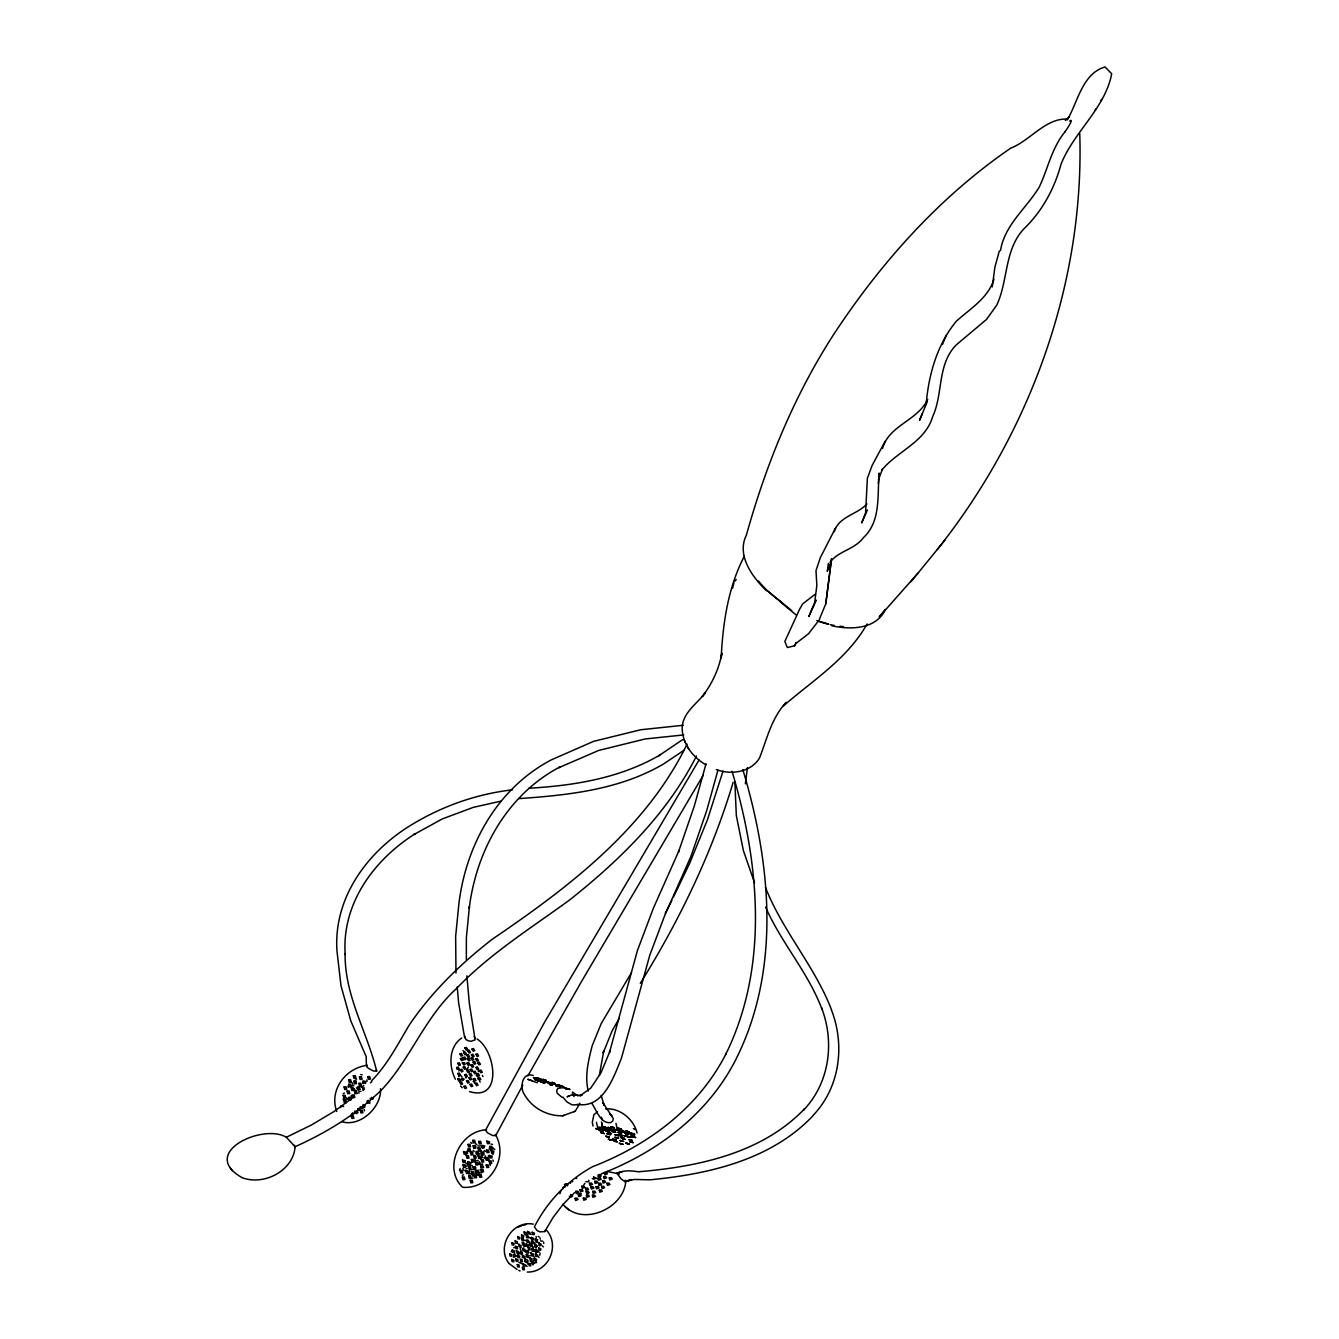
<?xml version="1.0" encoding="UTF-8"?>
<svg xmlns="http://www.w3.org/2000/svg" width="1339" height="1339" viewBox="0 0 1339 1339"><rect width="100%" height="100%" fill="white"/><g stroke="black" fill="none" stroke-linecap="round" stroke-linejoin="round"><path stroke-width="1.5" d="M466.357 959.812L466.374 937.585L469.42 906.553L469.219 908.244C476.399 850.265 507.263 794.512 560.204 766.795L558.731 767.699L598.734 750.426L645.197 738.961L683.71 734.927M380.527 1088.707C381.699 1107.47 359.923 1127.471 341.696 1121.664M878.401 483.412L879.154 473.085C877.162 494.978 881.263 521.222 863.304 537.776C854.818 549.425 838.331 550.932 829.979 562.363M732.533 588.424L733.956 582.9M466.072 1078.046L465.704 1075.786M467.361 1068.807L468.349 1066.932M478.324 1071.451L478.458 1070.296M478.023 1078.799L479.63 1077.443L480.835 1079.602L478.475 1079.619L478.09 1077.477M466.876 975.846L469.336 1003.48L475.144 1039.834L471.043 1041.307L468.232 1040.771L465.905 1039.499L464.867 1036.219M819.25 619.622L825.778 603.822L831.469 559.116M831.552 558.731L825.778 603.822M992.299 286.897L994.86 267.248L999.312 251.046M745.354 783.817L747.463 767.632M828.356 563.501L827.301 571.368L829.695 564.188M926.103 404.495C928.663 374.702 936.965 344.826 956.247 321.293C970.156 308.69 988.065 298.212 993.973 279.299M723.027 771.08L707.494 819.602L689.702 863.22L673.601 896.762M706.021 763.749L694.288 806.111L678.438 852.089L678.94 850.801L653.415 908.11L637.381 950.657L609.513 1052.37L609.965 1051.165L600.843 1073.091L590.65 1088.222L579.854 1095.888L582.097 1095.235L571.251 1095.101L567.033 1096.775L569.393 1096.089M717.955 770.143L706.707 810.597L690.874 856.575L664.813 915.29L649.8 955.142L621.48 1058.061C613.881 1076.757 603.203 1109.177 577.159 1104.29M1000.467 250.627C1004.719 224.667 1026.394 208.348 1039.265 187.042C1047.935 168.697 1051.768 147.876 1065.007 131.825M733.153 782.227L732.617 784.135C711.31 854.433 679.057 921.081 640.293 983.345M559.903 1193.735L560.991 1190.622M834.23 531.784C838.716 516.352 857.261 514.678 866.986 503.882M882.535 448.381C889.079 425.099 917.734 420.664 927.726 399.373M878.484 479.764L882.334 469.336L881.731 470.173C897.163 451.159 925.249 442.221 932.697 416.58C943.326 393.465 936.999 364.191 956.448 344.726L986.525 319.435L996.718 305.192C1008.284 280.671 1004.116 250.527 1023.498 229.254C1042.043 211.462 1054.463 188.749 1061.074 164.061C1073.861 131.892 1105.177 108.325 1111.688 73.762L1105.043 66.95C1082.213 73.578 1077.711 102.367 1067.283 119.924M479.663 1163.892L480.132 1162.687M482.576 1164.277L481.705 1164.411M942.505 344.374L946.271 335.118M927.324 401.549L919.508 420.396L922.286 413.684M867.387 509.925L861.68 522.98L865.58 512.971L867.371 478.358L872.158 465.369L885.163 441.234M816.321 600.19L808.856 616.476L814.731 602.299L816.84 585.411L816.003 570.581L820.322 557.677L835.503 528.018M744.317 556.204C727.897 587.771 722.909 623.422 721.118 658.47L721.888 653.081C719.043 668.897 712.097 683.861 702.272 696.565L705.218 692.933C696.347 704.448 681.116 713.804 682.254 730.224C683.325 745.003 693.435 757.723 706.004 764.87M671.81 900.494L665.232 913.416M732.015 771.231C759.364 862.684 769.256 966.39 725.638 1054.529L726.341 1053.107C699.092 1107.353 648.444 1145.063 592.759 1166.62C567.753 1180.245 547.216 1201.518 534.378 1226.926L537.19 1230.625L539.952 1231.863L544.722 1231.562L545.442 1230.106M343.052 1099.52L343.654 1098.382M352.341 1085.829L352.944 1084.69M356.09 1081.125L355.186 1081.176M353.797 1090.348L354.4 1089.21M350.701 1097.394L349.78 1097.428M355.839 1090.549L356.408 1090.515M351.069 1099.922L350.45 1097.377L348.441 1097.478L348.257 1099.252L350.149 1100.273M354.818 1097.428L354.199 1094.867L352.19 1094.967L351.99 1096.758L353.881 1097.762M361.865 1087.301L363.773 1085.661M352.626 1113.027L351.253 1114.199M355.019 1110.851L354.818 1112.642L356.71 1113.646L358.082 1112.475L357.028 1110.751M370.401 1082.849L371.773 1081.694M465.788 1155.005L466.257 1152.226L463.495 1151.59L464.081 1154.118L466.056 1154.017M459.478 1169.734L460.08 1168.596M472.667 1152.327L471.713 1152.109M466.541 1166.353L467.144 1165.215M471.797 1162.386L469.905 1164.026M474.893 1161.013L475.178 1158.52M478.676 1153.883L478.09 1151.356L476.132 1151.473L475.914 1153.247L477.454 1154.636M480.935 1151.774L481.538 1150.636M475.245 1166.872L474.357 1166.922M480.601 1158.854L481.203 1157.716M481.638 1157.448L481.923 1154.954M478.91 1164.043L479.195 1161.549M485.019 1157.047L485.622 1155.908M490.392 1149.766L490.995 1148.628M479.027 1172.797L478.441 1170.269L476.466 1170.386L477.052 1172.914L481.889 1172.713M487.881 1157.683L486.927 1157.448M687.108 744.099C645.883 828.757 568.707 887.288 492.635 938.974C460.934 963.511 431.777 991.747 409.249 1025.071C397.75 1044.353 387.44 1064.639 371.556 1080.807M522.829 1085.075L495.748 1135.556L492.719 1135.572L487.614 1132.894L485.521 1130.2L544.839 1021.741L699.042 760M696.447 756.033C667.24 813.761 619.974 860.04 569.795 899.825C531.081 928.094 489.957 953.669 456.549 988.467C425.3 1016.837 411.023 1057.693 382.971 1088.406C357.915 1113.529 327.285 1132.208 295.099 1146.72L286.362 1137.263L311.468 1124.994L334.198 1111.387L354.35 1096.574M527.817 1075.97L581.611 981.353L703.243 775.214M619.321 1018.226L612.157 1030.779L603.22 1052.839L603.738 1050.964L599.353 1075.284M815.233 594.181L802.63 603.939L799.801 608.877L784.821 641.481L787.382 647.54L794.429 645.833L796.42 642.435L795.717 643.641L808.572 633.682L818.531 620.844M533.34 1075.568C522.595 1071.434 519.499 1086.983 524.018 1093.846C531.65 1107.771 546.797 1116.056 562.581 1115.822L575.268 1111.203L579.921 1103.236M794.429 645.833L795.165 644.578M544.722 1231.562L553.258 1217.201L563.183 1204.246L574.515 1192.681M1100.792 100.743L1101.579 99.454M1095.101 110.066L1095.704 109.062M631.523 972.566L601.194 1023.599L592.139 1045.926C588.44 1060.505 584.524 1076.071 588.256 1091.017M518.444 1253.907L520.068 1252.785L521.356 1253.438M523.666 1247.078L525.306 1245.956M530.378 1245.186L529.876 1242.023M524.771 1260.518L525.122 1258.409M536.035 1242.425L537.692 1239.814L535.433 1238.86L535.182 1240.366L536.654 1241.487M539.433 1245.705L539.634 1244.048L540.186 1244.734M534.177 1259.062L534.529 1256.97M539.751 1255.246L540.102 1253.137M567.451 1185.818L567.753 1184.295L565.895 1183.576L564.439 1184.647L565.409 1186.036M593.495 1177.701L593.763 1177.6M598.265 1174.822L597.964 1176.345L600.776 1176.696L601.077 1175.173L599.219 1174.454M867.103 623.941C847.202 659.156 812.706 680.413 783.265 706.055L786.278 702.356C771.565 717.754 766.979 738.927 759.548 757.958C750.878 772.385 731.061 775.097 716.298 769.574M937.4 549.392C1030.227 432.664 1084.506 283.282 1079.753 133.599M735.011 581.076L736.232 579.486M832.038 625.832C850.483 629.866 876.309 629.497 885.397 609.379L879.221 616.978L917.968 573.142M910.955 581.745L944.966 540.086M1065.359 120.426L1069.476 116.577M458.658 1070.949L459.511 1070.229M458.591 1076.405L459.444 1075.686M597.529 1111.721L593.88 1114.768L592.29 1122.433L593.06 1126.015M461.687 1038.026C448.598 1046.864 448.699 1066.329 455.36 1079.167M682.589 739.664L658.771 755.748L659.826 755.079C620.057 778.177 574.096 785.675 528.821 788.236M684.112 750.191L664.01 763.699C620.141 789.642 568.924 795.132 519.147 798.596M533.307 1224.131C512.151 1220.097 495.999 1246.776 508.887 1263.33M601.161 1173.901C657.466 1152.092 708.532 1113.814 736.099 1058.982L736.785 1057.559C781.139 967.93 770.712 862.517 742.827 769.59M501.087 801.107L473.27 807.367L442.155 818.983L413.952 834.515L415.006 833.862C373.782 859.939 341.545 903.875 345.211 954.607L345.111 953.586C344.592 996.065 367.053 1031.549 376.661 1071.066L373.648 1071.083L368.526 1068.405L366.853 1066.865L367.388 1065.292C345.78 1067.735 328.775 1090.147 336.758 1111.504M485.521 1130.2L486.475 1129.781C459.528 1130.986 442.606 1168.545 462.608 1187.241C489.103 1189.886 509.406 1157.733 495.33 1134.401M477.99 1146L480.734 1145.833M465.738 1153.599L467.026 1153.097L467.311 1150.603M466.39 1153.867L467.662 1153.381M492.032 1148.46L493.321 1147.958M480.35 1157.934L482.475 1157.214M475.345 1160.662L478.107 1160.511M468.432 1164.729L472.299 1165.616M487.915 1159.775L489.204 1159.273M465.838 1169.014L467.127 1168.529M471.345 1169.935L472.617 1169.432M480.969 1167.374L483.73 1167.223M462.323 1175.274L463.595 1174.772M468.131 1172.88L469.403 1172.395L469.704 1169.901M468.583 1174.002L471.345 1173.834M286.362 1137.263C262.996 1123.019 198.072 1152.963 242.326 1177.784C263.9 1185.785 293.358 1170.972 295.099 1146.72A7.749 0.87 47.7 0 0 294.295 1145.314M575.737 1178.588L576.824 1178.169M583.67 1185.149L584.925 1183.258M343.119 1093.561L344.424 1093.076M353.496 1089.879L354.802 1089.394M353.814 1090.297L351.806 1090.398L351.186 1087.854L353.195 1087.753L354.249 1089.494M358.969 1089.578L360.275 1089.092M371.706 1098.315L371.506 1097.428M367.338 1100.641L369.346 1100.541L369.966 1103.102L367.957 1103.185L366.919 1101.461M360.241 1108.491L363.053 1108.357M562.581 1115.822L564.07 1115.27M574.096 1111.621L575.268 1111.203M602.081 1129.296L605.646 1130.283L603.186 1129.329M611.873 1130.25C616.342 1131.823 601.981 1127.589 611.839 1130.434M616.911 1130.133L615.204 1129.647L616.593 1130.116M622.769 1132.091L618.685 1131.304L621.564 1131.405M630.736 1133.464L634.82 1134.267L624.794 1131.94L629.347 1131.84L625.246 1131.037L626.451 1131.74M517.691 1227.177L521.457 1225.972M523.164 1225.419L526.294 1224.432M577.561 1104.759L572.054 1104.876L566.983 1101.997L562.865 1097.11M765.473 887.439C782.378 930.538 814.212 965.603 831.067 1008.635L831.569 1010.276C845.143 1045.558 839.838 1087.251 813.292 1115.186L812.488 1116.291C770.544 1160.143 708.197 1174.236 649.934 1179.826L634.234 1179.458L625.028 1181.684L631.238 1179.575L625.028 1181.684L621.078 1178.872L616.944 1173.249L622.853 1171.558M616.944 1173.249C623.773 1170.035 631.221 1170.654 638.435 1171.776C697.736 1166.805 761.69 1153.515 804.488 1108.893L803.685 1109.998C829.561 1082.816 834.8 1042.211 821.56 1007.849L822.062 1009.489C808.421 972.633 781.256 942.941 765.59 907.089M531.499 1241.805L532.587 1241.571M540.454 1240.902L542.73 1241.186M536.654 1242.257L538.947 1242.542M513.707 1247.747L514.795 1247.513M534.378 1246.391L532.939 1248.735M511.213 1251.547L513.507 1251.831M536.972 1251.798L539.249 1252.082M513.255 1257.12L516.302 1256.233L514.678 1254.241L513.507 1255.061L514.26 1256.685M521.992 1257.07L524.269 1257.354M529.524 1255.882L530.612 1255.631M531.399 1255.631L533.675 1255.898M527.298 1257.388L529.591 1257.656M518.812 1262.326L521.959 1263.665M524.57 1261.656L527.75 1262.091L528.018 1260.585L526.545 1259.463L525.373 1260.267L526.127 1261.89M534.361 1259.765L532.922 1262.108M530.277 1261.187L532.571 1261.472L533.993 1263.213L532.955 1264.886L531.349 1262.895L533.374 1262.459M683.225 725.286L640.695 729.755L593.495 741.388L551.4 759.832C497.656 787.985 466.19 844.507 458.926 903.407L455.645 936.413L455.98 973.051M605.596 1108.91C619.924 1107.688 633.682 1119.27 637.113 1132.961M591.989 1103.721C596.792 1110.366 600.441 1124.124 610.835 1122.551L612.81 1120.994L613.295 1118.617L603.019 1102.8L604.123 1105.344L601.194 1095.436M512.552 789.826C476.065 793.977 440.749 806.647 409.583 826.012L408.529 826.665C365.999 853.512 333.26 899.038 336.993 951.209L340.993 985.738L350.818 1020.937L366.15 1056.605L366.434 1065.727M527.281 1272.05C548.203 1272.602 560.271 1246.274 546.781 1230.474M461.62 1079.05L462.876 1079.05M462.474 1080.556L464.164 1079.134L461.955 1077.828L461.252 1079.167L462.558 1080.489M599.738 1127.522L599.972 1127.823M610.751 1130.016C607.069 1128.208 621.263 1132.761 610.902 1129.965M616.191 1130.3L617.564 1129.815M621.279 1130.3L621.514 1130.601M600.675 1130.819L600.91 1131.137M607.036 1171.441L619.388 1173.985M593.545 1176.663L595.587 1178.186L594.131 1179.274L592.29 1178.554M598.349 1179.006L595.755 1178.002M572.774 1181.55L570.732 1181.768L570.431 1183.291M565.242 1186.839L563.2 1187.074L562.899 1188.597M579.77 1193.518L581.277 1193.719M570.598 1194.472L572.64 1195.995L571.201 1197.066L569.343 1196.346M1067.534 119.104C1045.659 117.815 1029.808 140.913 1010.794 148.093C939.191 197.201 880.493 263.047 833.092 335.369C793.609 396.762 765.908 464.867 746.426 535.031C736.216 555.35 752.367 577.126 766.511 590.767M617.329 1129.664L613.731 1129.346L615.639 1130.267M614.936 1130.049L618.518 1130.367L616.626 1129.447M600.776 1128.208C607.889 1130.166 594.767 1128.409 601.378 1128.258C602.383 1126.434 594.349 1127.304 600.274 1128.225M491.028 1144.092L492.501 1144.427M492.283 1148.126L494.861 1149.498M478.793 1149.515L480.266 1149.866M480.818 1153.917L476.701 1154M475.228 1172.897L478.107 1175.625M471.512 1177.952L472.985 1178.287M360.71 1074.497L362.216 1074.866M355.086 1078.849L356.592 1079.201M364.526 1087.938L362.518 1088.038L363.137 1090.582M352.425 1085.494L353.931 1085.845M357.563 1089.477L359.572 1089.394L358.952 1086.85L356.525 1087.753L358.333 1090.13M361.028 1091.369L359.019 1091.452L358.835 1093.243M355.253 1092.758L356.76 1093.109M363.053 1104.524L364.944 1105.529L364.744 1107.32L361.932 1106.65M358.116 1108.508L360.124 1108.407L360.308 1106.617M352.525 1113.512L354.032 1113.864M532.068 1080.64L527.75 1079.284L537.391 1082.766M537.458 1077.979C533.709 1076.673 544.688 1080.506 540.655 1079.134M538.295 1078.263L540.136 1078.949M553.643 1082.933C558.212 1084.423 548.287 1081.159 553.124 1082.732M535.935 1078.414L533.391 1077.661L536.336 1078.548M537.157 1078.799L534.797 1078.096L538.295 1079.217L535.349 1078.33M553.174 1083.201C548.555 1081.711 558.597 1084.975 553.677 1083.402M547.852 1082.18L549.978 1082.766M550.513 1082.916L552.237 1083.485M559.267 1085.226L557.811 1084.757L561.058 1085.862M561.761 1086.163L560.472 1085.728M547.115 1082.029L548.772 1082.582L545.04 1081.192M551.835 1083.368L553.944 1084.038M552.756 1083.669L553.76 1084.021M557.643 1085.243L555.4 1084.49M555.852 1084.925L560.455 1086.548M555.099 1084.423L559.15 1085.862M559.116 1086.331L557.275 1085.661M567.836 1088.841L566.564 1088.356M552.471 1084.674L550.848 1084.071L551.986 1084.49M536.521 1080.138L538.696 1080.774M539.048 1081.075L537.86 1080.69M540.671 1081.427L541.692 1081.778M551.333 1084.506L552.354 1084.858M544.119 1082.849L542.646 1082.481L544.086 1082.648M544.789 1082.933L539.567 1081.075M549.693 1084.506L552.455 1085.276M566.899 1089.21L565.895 1088.841M816.79 620.526L828.406 624.058M563.049 1087.686L557.911 1088.339L556.689 1090.448L557.141 1093.143L562.129 1097.478M561.995 1086.264L563.719 1086.833L560.104 1085.511M542.027 1080.222C537.24 1078.665 548.036 1082.247 541.726 1080.088M563.468 1087.285L564.757 1087.737M562.648 1087.034L565.543 1088.038M568.272 1088.908L569.996 1089.477L567.435 1088.657M548.053 1082.699C543.601 1081.309 553.827 1084.623 548.605 1082.933M560.087 1086.649L558.798 1086.197L560.271 1086.665M550.814 1084.322L549.09 1083.753L552.522 1084.875M556.07 1086.147L557.493 1086.582L556.355 1086.163M535.968 1079.904L534.546 1079.468L544.303 1082.883M538.864 1080.791L540.153 1081.243M538.044 1080.707L539.332 1081.159M539.567 1081.259L540.856 1081.694M541.977 1081.945L544.956 1082.95M541.123 1081.929L542.412 1082.381M545.743 1081.477L548.304 1082.297M551.082 1083.1L548.521 1082.28M566.682 1088.423L564.405 1087.703M556.991 1085.343L559.116 1086.113M538.747 1081.008L540.153 1081.41M556.505 1084.824L557.811 1085.427M550.563 1082.95L552.153 1083.469M555.718 1084.741L557.509 1085.494M557.911 1085.611L559.284 1086.063M565.728 1088.825L566.598 1089.143M550.011 1084.573L551.953 1085.126M469.537 1091.603C503.079 1101.813 495.514 1050.429 477.052 1038.98M633.38 1128.559L635.054 1129.53M627.69 1132.041L628.895 1132.744M547.366 1082.113L545.073 1081.343M538.06 1236.366L539.249 1236.885M529.441 1237.654L530.629 1238.157M524.938 1240.182L526.127 1240.701M535.483 1246.776L537.508 1246.324L535.901 1244.333L534.73 1245.153L536.437 1247.965M528.085 1244.902L531.349 1245.454L530.579 1245.119M518.143 1243.881L519.331 1244.4M533.776 1263.179L536.604 1262.56L535.567 1260.284M518.863 1270.46L520.051 1270.996M563.033 1204.313C581.595 1227.076 623.606 1209.017 625.765 1181.467L625.313 1180.161M466.775 1049.307L467.947 1050.01M462.959 1050.646L464.131 1051.349M468.349 1062.965L469.52 1063.668M476.282 1075.635L477.454 1076.338M473.069 1081.192L474.893 1083.033M460.7 1075.686L461.871 1076.372M585.879 1181.617L588.725 1181.768L588.825 1180.228M578.13 1096.022L572.305 1092.005M517.088 1269.489L509.121 1263.581M768.134 591.369L791.7 610.567M780.302 601.964L796.086 614.919M566.698 1208.046L569.058 1210.004M565.142 1206.757L566.33 1207.745M609.764 1113.964L612.174 1116.04M362.752 1082.632L365.58 1083.301L365.781 1081.51L362.953 1080.858L363.07 1083.736M359.706 1084.925L361.162 1087.352M363.639 1089.628L364.325 1089.377M370.1 1098.432L372.928 1099.101L373.112 1097.311M351.471 1082.28L352.609 1083.335M351.856 1095.587L352.994 1096.658M351.203 1095.469L352.324 1096.524M346.466 1098.248L347.604 1099.319M357.764 1108.843L358.902 1109.897M343.654 1106.533L340.842 1105.863L340.642 1107.654M489.187 1148.092L490.292 1149.13M492.083 1153.415L493.187 1154.452M481.873 1147.138L483.714 1148.126L484.835 1145.983L482.073 1145.347L482.157 1148.226M484.3 1150.469L485.404 1151.523M475.847 1143.774L476.952 1144.812M488.384 1155.758L489.488 1156.796M478.843 1149.448L480.249 1151.825M470.709 1142.385L471.813 1143.422M483.948 1157.549L485.053 1158.586M473.169 1150.402L474.274 1151.456M465.721 1162.838L466.826 1163.876M462.842 1168.428L464.248 1170.822M460.616 1086.096L462.273 1087.737M542.429 1245.889L543.299 1246.944M535.533 1239.245L536.403 1240.316M530.127 1233.47L530.997 1234.541M532.001 1245.504L533.039 1247.764M535.081 1251.212L536.136 1253.488M538.178 1256.434L539.031 1257.488M530.11 1252.467L530.98 1253.538M520.135 1248.701L521.189 1250.961M526.863 1261.924L527.901 1264.2M517.724 1252.434L518.779 1254.71M526.244 1265.422L527.097 1266.493M230.442 1168.278L232.199 1170.604M632.259 1133.263L628.426 1132.811M621.229 1131.723C617.48 1131.823 631.322 1132.727 621.062 1131.873M474.106 1036.553L475.328 1038.21M572.289 1093.762L574.113 1096.574M480.902 1071.334L481.555 1072.489M482.308 1075.368L482.961 1076.506M479.529 1080.908L480.165 1082.063M468.817 1072.137L469.47 1073.292M684.095 739.881L685.384 742.459M687.56 746.827L688.581 748.869M601.295 1117.161L602.416 1119.739M376.242 1069.928L376.661 1071.066M754.56 882.803L743.413 850.667L736.333 815.669L734.877 782.177M366.836 1079.904L367.171 1081.259M359.137 1086.582L358.216 1086.632M364.175 1109.428L364.509 1110.784M347.973 1085.979L348.291 1087.352M345.914 1099.922L344.993 1099.955M492.936 1160.009L493.237 1161.348M489.99 1164.009L490.308 1165.348M483.73 1152.126L482.827 1152.176M475.278 1145.431L474.374 1145.481M480.283 1169.399L480.584 1170.738M478.525 1174.018L478.843 1175.357M475.194 1170.822L475.512 1172.161M472.449 1174.872L472.767 1176.228M581.946 1189.802L582.197 1190.94M615.957 1123.304L617.095 1128.459M601.479 1121.982L602.617 1127.137M596.424 1122.233L597.562 1127.388M464.666 1037.842L458.641 1002.928L457.218 986.994M543.584 1242.241L543.785 1243.446M540.119 1237.939L540.303 1239.161M536.102 1236.5L536.286 1237.705M534.646 1243.144L534.847 1244.349M531.499 1239.228L531.683 1240.433M527.298 1234.089L527.482 1235.311M525.223 1250.994L525.407 1252.216M522.143 1254.358L522.327 1255.564M514.36 1252.886L514.544 1254.091M523.984 1244.467L524.068 1245.655M602.132 1123.354L602.199 1128.292M843.57 626.585A70.616 33.224 29.5 0 1 839.938 626.267M834.23 625.43A70.616 33.224 29.5 0 1 830.347 624.644M828.59 624.242A70.616 33.224 29.5 0 1 817.694 621.028M781.825 602.45A70.616 33.224 29.5 0 1 758.51 581.076M1069.61 121.146A15.382 1.891 -53.3 0 1 1071.167 121.33L1070.765 122.401A15.382 1.891 -53.3 0 1 1065.041 131.724M462.34 1062.898L463.746 1064.974L465.152 1064.287L464.616 1062.647L462.34 1062.898M456.632 1067.568L457.001 1069.225L459.344 1069.208L458.139 1067.049L456.632 1067.568M457.737 1063.333L458.942 1065.493L460.449 1064.957L459.244 1062.815L457.737 1063.333M457.737 1073.527L458.959 1075.669L460.465 1075.15L459.244 1072.991L457.737 1073.527M459.93 1053.96L461.152 1056.12L462.658 1055.584L461.453 1053.442L459.93 1053.96M457.67 1078.983L458.875 1081.142L460.382 1080.606L459.177 1078.464L457.67 1078.983M460.432 1058.58L461.637 1060.722L463.143 1060.203L461.938 1058.044L460.432 1058.58M460.281 1069.727L461.503 1071.886L463.009 1071.351L461.804 1069.208L460.281 1069.727M459.846 1082.347L461.068 1084.506L462.574 1083.971L461.369 1081.828L459.846 1082.347M463.746 1052.621L464.951 1054.781L466.457 1054.245L465.252 1052.103L463.746 1052.621M463.261 1057.559L464.482 1059.701L465.989 1059.182L464.784 1057.023L463.261 1057.559M464.901 1047.901L466.106 1050.044L467.612 1049.525L466.407 1047.366L464.901 1047.901M463.21 1067.15L464.432 1069.309L465.939 1068.79L464.717 1066.631L463.21 1067.15M464.616 1074.748L465.838 1076.891L467.344 1076.372L466.139 1074.213L464.616 1074.748M466.809 1055.182L468.031 1057.341L469.537 1056.806L468.332 1054.663L466.809 1055.182M463.813 1086.381L465.035 1088.54L466.541 1088.004L465.336 1085.862L463.813 1086.381M467.78 1050.83L469.001 1052.99L470.508 1052.471L469.303 1050.312L467.78 1050.83M466.909 1063.233L468.114 1065.392L469.621 1064.856L468.416 1062.714L466.909 1063.233M467.411 1058.747L468.617 1060.89L470.123 1060.371L468.918 1058.212L467.411 1058.747M466.575 1070.229L467.78 1072.388L469.286 1071.853L468.081 1069.71L466.575 1070.229M466.508 1080.958L467.713 1083.1L469.219 1082.582L468.014 1080.439L466.508 1080.958M471.428 1054.73L472.634 1056.889L474.14 1056.354L472.935 1054.211L471.428 1054.73M472.031 1049.056L473.236 1051.215L474.742 1050.68L473.537 1048.537L472.031 1049.056M468.951 1077.761L470.156 1079.92L471.663 1079.385L470.458 1077.242L468.951 1077.761M469.353 1074.112L470.558 1076.255L472.081 1075.736L470.859 1073.577L469.353 1074.112M471.094 1058.095L472.299 1060.254L473.805 1059.718L472.6 1057.576L471.094 1058.095M470.173 1069.56L471.378 1071.719L472.885 1071.183L471.679 1069.041L470.173 1069.56M470.96 1065.108L472.165 1067.267L473.671 1066.731L472.466 1064.589L470.96 1065.108M470.039 1084.49L471.261 1086.649L472.767 1086.13L471.546 1083.971L470.039 1084.49M473.085 1062.045L474.291 1064.187L475.814 1063.668L474.592 1061.509L473.085 1062.045M473.604 1071.752L474.809 1073.895L476.316 1073.376L475.111 1071.217L473.604 1071.752M475.897 1054.312L477.102 1056.471L478.609 1055.952L477.404 1053.793L475.897 1054.312M473.253 1078.933L474.458 1081.092L475.964 1080.556L474.759 1078.414L473.253 1078.933M475.696 1058.998L476.902 1061.141L478.408 1060.622L477.203 1058.463L475.696 1058.998M475.948 1067.434L477.153 1069.593L478.659 1069.058L477.454 1066.915L475.948 1067.434M475.312 1083.519L476.533 1085.678L478.04 1085.142L476.835 1083L475.312 1083.519M477.705 1062.714L478.927 1064.856L480.433 1064.338L479.211 1062.195L477.705 1062.714M476.701 1073.945L477.906 1076.087L479.412 1075.568L478.207 1073.409L476.701 1073.945M479.479 1070.547L480.684 1072.69L482.191 1072.171L480.986 1070.012L479.479 1070.547M480.266 1164.528L481.103 1167.022L483.028 1166.721L482.191 1164.227L480.266 1164.528M481.253 1165.315L482.023 1165.934L481.253 1165.315M344.09 1086.933L344.709 1089.477L346.717 1089.394L346.098 1086.85L344.09 1086.933M348.592 1079.77L349.211 1082.314L351.22 1082.213L350.6 1079.669L348.592 1079.77M345.027 1087.82L345.763 1088.507L345.027 1087.82M349.546 1080.64L350.282 1081.326L349.546 1080.64M348.726 1084.289L349.345 1086.833L351.354 1086.732L350.734 1084.188L348.726 1084.289M353.329 1075.736L353.931 1078.28L355.94 1078.18L355.337 1075.635L353.329 1075.736M343.169 1095.436L343.788 1097.98L345.797 1097.896L345.177 1095.335L343.169 1095.436M349.68 1085.176L350.416 1085.862L349.68 1085.176M354.266 1076.623L355.002 1077.309L354.266 1076.623M344.123 1096.323L344.859 1097.009L344.123 1096.323M347.119 1091.134L347.738 1093.678L349.747 1093.578L349.128 1091.034L347.119 1091.134M343.721 1100.273L344.341 1102.817L346.349 1102.717L345.73 1100.173L343.721 1100.273M348.056 1092.021L348.793 1092.708L348.056 1092.021M353.847 1081.209L354.45 1083.753L356.475 1083.669L355.856 1081.109L353.847 1081.209M344.675 1101.143L345.412 1101.83L344.675 1101.143M354.785 1082.096L355.521 1082.782L354.785 1082.096M352.124 1088.741L352.86 1089.427L352.124 1088.741M359.455 1076.874L360.074 1079.418L362.082 1079.318L361.48 1076.774L359.455 1076.874M349.395 1098.348L350.132 1099.034L349.395 1098.348M360.409 1077.744L361.145 1078.431L360.409 1077.744M354.45 1091.084L355.069 1093.628L357.078 1093.528L356.459 1090.984L354.45 1091.084M358.852 1083.335L359.471 1085.879L361.48 1085.778L360.861 1083.234L358.852 1083.335M353.128 1095.854L353.864 1096.541L353.128 1095.854M355.404 1091.971L356.141 1092.657L355.404 1091.971M357.898 1087.82L358.634 1088.507L357.898 1087.82M359.806 1084.205L360.542 1084.908L359.806 1084.205M363.89 1081.728L364.626 1082.414L363.89 1081.728M367.74 1076.673L368.359 1079.217L370.367 1079.117L369.748 1076.573L367.74 1076.673M368.677 1077.56L369.413 1078.246L368.677 1077.56M351.27 1115.872L351.889 1118.416L353.898 1118.333L353.278 1115.789L351.27 1115.872M352.224 1116.759L352.96 1117.446L352.224 1116.759M355.956 1111.721L356.693 1112.408L355.956 1111.721M360.291 1110.366L360.911 1112.91L362.919 1112.826L362.317 1110.282L360.291 1110.366M363.07 1105.746L363.806 1106.432L363.07 1105.746M361.245 1111.253L361.982 1111.939L361.245 1111.253M368.292 1101.528L369.028 1102.215L368.292 1101.528M467.997 1144.41L468.583 1146.937L470.541 1146.837L469.972 1144.309L467.997 1144.41M464.415 1152.461L465.135 1153.147L464.415 1152.461M468.918 1145.28L469.638 1145.966L468.918 1145.28M468.081 1148.912L468.667 1151.44L470.642 1151.322L470.056 1148.795L468.081 1148.912M472.667 1140.359L473.253 1142.887L475.228 1142.77L474.642 1140.242L472.667 1140.359M462.524 1160.059L463.093 1162.587L465.068 1162.47L465.286 1160.695L462.524 1160.059M469.001 1149.783L469.721 1150.452L469.001 1149.783M473.588 1141.23L474.307 1141.899L473.588 1141.23M463.445 1160.93L464.148 1161.599L463.445 1160.93M466.424 1155.741L467.01 1158.268L468.985 1158.151L468.399 1155.624L466.424 1155.741M460.131 1170.453L460.7 1172.981L462.675 1172.88L462.106 1170.353L460.131 1170.453M463.009 1164.863L463.595 1167.39L465.57 1167.273L464.984 1164.746L463.009 1164.863M467.344 1156.611L468.064 1157.281L467.344 1156.611M473.136 1145.799L473.705 1148.326L475.68 1148.209L475.897 1146.435L473.136 1145.799M470.458 1152.444L471.043 1154.954L473.018 1154.854L472.433 1152.327L470.458 1152.444M461.051 1171.324L461.771 1172.01L461.051 1171.324M463.93 1165.733L464.65 1166.403L463.93 1165.733M474.056 1146.669L474.759 1147.356L474.056 1146.669M471.378 1153.297L472.098 1153.984L471.378 1153.297M467.679 1162.034L468.248 1164.562L470.223 1164.445L469.654 1161.917L467.679 1162.034M478.692 1141.431L479.262 1143.958L481.237 1143.841L480.668 1141.313L478.692 1141.431M468.6 1162.905L469.303 1163.574L468.6 1162.905M479.613 1142.301L480.316 1142.97L479.613 1142.301M471.378 1159.507L471.947 1162.034L473.922 1161.917L473.337 1159.39L471.378 1159.507M473.638 1155.624L474.207 1158.135L476.182 1158.034L475.613 1155.507L473.638 1155.624M462.373 1177.148L462.943 1179.676L464.918 1179.559L464.332 1177.031L462.373 1177.148M465.888 1170.889L466.474 1173.416L468.449 1173.299L467.863 1170.771L465.888 1170.889M478.023 1147.858L478.609 1150.385L480.584 1150.268L479.998 1147.741L478.023 1147.858M468.483 1166.604L469.068 1169.131L471.043 1169.014L470.458 1166.487L468.483 1166.604M472.282 1160.377L473.002 1161.047L472.282 1160.377M463.277 1178.019L463.997 1178.688L463.277 1178.019M474.558 1156.478L475.261 1157.164L474.558 1156.478M466.809 1171.759L467.529 1172.428L466.809 1171.759M477.035 1152.343L477.755 1153.013L477.035 1152.343M478.944 1148.728L479.663 1149.414L478.944 1148.728M469.403 1167.474L470.123 1168.144L469.403 1167.474M482.994 1146.217L483.714 1146.904L482.994 1146.217M478.107 1155.942L478.692 1158.469L480.668 1158.352L480.082 1155.825L478.107 1155.942M468.633 1175.86L469.219 1178.387L471.194 1178.287L470.608 1175.759L468.633 1175.86M473.052 1166.972L473.621 1169.499L475.596 1169.382L475.814 1167.608L473.052 1166.972M475.395 1162.537L475.964 1165.064L477.939 1164.947L477.37 1162.419L475.395 1162.537M486.81 1141.146L487.396 1143.673L489.354 1143.556L489.572 1141.782L486.81 1141.146M479.027 1156.812L479.747 1157.482L479.027 1156.812M471.378 1171.809L471.964 1174.336L473.939 1174.219L473.353 1171.692L471.378 1171.809M481.588 1152.511L482.157 1155.021L484.132 1154.921L483.563 1152.394L481.588 1152.511M473.956 1167.842L474.676 1168.529L473.956 1167.842M476.316 1163.407L477.019 1164.076L476.316 1163.407M487.731 1142.016L488.45 1142.686L487.731 1142.016M469.554 1176.73L470.274 1177.416L469.554 1176.73M472.299 1172.679L473.018 1173.349L472.299 1172.679M482.509 1153.364L483.212 1154.051L482.509 1153.364M470.274 1180.312L470.843 1182.839L472.818 1182.722L472.249 1180.195L470.274 1180.312M481.237 1159.574L481.822 1162.101L483.797 1162.001L483.212 1159.474L481.237 1159.574M486.475 1150.117L487.061 1152.645L489.036 1152.528L488.45 1150L486.475 1150.117M473.989 1175.274L474.575 1177.801L476.55 1177.684L475.964 1175.157L473.989 1175.274M471.194 1181.182L471.897 1181.852L471.194 1181.182M482.157 1160.444L482.877 1161.131L482.157 1160.444M487.396 1150.988L488.116 1151.657L487.396 1150.988M489.789 1146.452L490.375 1148.979L492.35 1148.879L491.764 1146.351L489.789 1146.452M477.387 1171.257L478.107 1171.926L477.387 1171.257M474.91 1176.144L475.63 1176.814L474.91 1176.144M490.71 1147.322L491.43 1148.008L490.71 1147.322M485.672 1157.783L486.258 1160.31L488.233 1160.193L487.647 1157.666L485.672 1157.783M481.019 1169.248L481.605 1171.776L483.58 1171.658L482.994 1169.131L481.019 1169.248M486.593 1158.653L487.312 1159.323L486.593 1158.653M491.045 1150.486L491.631 1153.013L493.589 1152.912L493.806 1151.122L491.045 1150.486M479.178 1174.738L479.764 1177.266L481.739 1177.165L481.153 1174.638L479.178 1174.738M489.371 1155.44L489.957 1157.967L491.932 1157.85L492.133 1156.076L489.371 1155.44M481.94 1170.119L482.659 1170.788L481.94 1170.119M491.965 1151.356L492.685 1152.042L491.965 1151.356M480.098 1175.609L480.818 1176.295L480.098 1175.609M490.292 1156.31L491.011 1156.996L490.292 1156.31M486.191 1164.997L486.76 1167.524L488.735 1167.407L488.166 1164.88L486.191 1164.997M489.12 1160.997L489.706 1163.524L491.681 1163.407L491.095 1160.88L489.12 1160.997M487.111 1165.867L487.814 1166.537L487.111 1165.867M490.041 1161.85L490.76 1162.537L490.041 1161.85M511.799 1242.625L512.151 1244.885L513.791 1245.086L514.042 1243.58L511.799 1242.625M515.147 1240.868L515.498 1243.128L517.139 1243.328L517.39 1241.822L515.147 1240.868M517.641 1236.566L517.992 1238.843L519.632 1239.044L519.883 1237.537L517.641 1236.566M509.69 1253.806L510.042 1256.066L511.665 1256.267L511.933 1254.76L509.69 1253.806M512.168 1250.007L512.536 1252.266L514.159 1252.467L514.427 1250.961L512.168 1250.007M521.524 1234.876L521.892 1237.136L523.516 1237.336L523.783 1235.83L521.524 1234.876M524.135 1231.913L524.486 1234.19L526.127 1234.374L526.378 1232.868L524.135 1231.913M515.515 1246.375L515.866 1248.634L517.507 1248.835L517.155 1246.559L515.515 1246.375M521.725 1238.458L522.076 1240.734L523.716 1240.935L523.365 1238.659L521.725 1238.458M527.499 1231.478L527.867 1233.738L529.491 1233.939L529.759 1232.432L527.499 1231.478M516.318 1250.676L516.687 1252.936L518.31 1253.137L518.578 1251.63L516.318 1250.676M526.311 1235.445L526.662 1237.721L528.302 1237.906L528.57 1236.399L526.311 1235.445M511.716 1259.363L512.067 1261.623L513.707 1261.823L513.975 1260.317L511.716 1259.363M522.31 1242.676L522.679 1244.935L524.302 1245.136L523.951 1242.86L522.31 1242.676M517.457 1255.262L517.808 1257.522L519.448 1257.723L519.716 1256.216L517.457 1255.262M526.813 1240.132L527.164 1242.408L528.805 1242.609L528.453 1240.332L526.813 1240.132M515.766 1258.911L516.134 1261.171L517.758 1261.371L518.026 1259.865L515.766 1258.911M532.202 1232.248L532.554 1234.508L534.194 1234.709L534.462 1233.202L532.202 1232.248M520.536 1251.915L520.888 1254.174L522.528 1254.375L522.177 1252.116L520.536 1251.915M522.695 1248.433L523.047 1250.693L524.67 1250.894L524.938 1249.387L522.695 1248.433M526.06 1243.998L526.411 1246.258L528.051 1246.458L528.302 1244.952L526.06 1243.998M531.416 1237.403L531.767 1239.68L533.407 1239.864L533.675 1238.374L531.416 1237.403M520.453 1259.33L520.804 1261.589L522.444 1261.79L522.093 1259.514L520.453 1259.33M522.712 1255.446L523.08 1257.706L524.704 1257.907L524.972 1256.4L522.712 1255.446M517.289 1264.568L517.641 1266.845L519.281 1267.029L518.913 1264.769L517.289 1264.568M529.976 1244.048L530.328 1246.324L531.968 1246.509L531.6 1244.249L529.976 1244.048M531.717 1241.22L532.068 1243.496L533.709 1243.68L533.976 1242.19L531.717 1241.22M526.528 1250.576L526.88 1252.835L528.52 1253.036L528.169 1250.777L526.528 1250.576M528.169 1247.479L528.537 1249.739L530.16 1249.94L529.809 1247.663L528.169 1247.479M526.294 1254.442L526.645 1256.718L528.286 1256.903L527.934 1254.643L526.294 1254.442M531.767 1248.885L532.119 1251.145L533.759 1251.346L534.01 1249.839L531.767 1248.885M523.047 1263.899L523.398 1266.158L525.039 1266.359L525.29 1264.853L523.047 1263.899M522.411 1267.397L522.779 1269.657L524.403 1269.857L524.051 1267.598L522.411 1267.397M531.265 1253.187L531.616 1255.446L533.257 1255.647L533.525 1254.141L531.265 1253.187M529.859 1257.873L530.211 1260.15L531.851 1260.334L532.102 1258.827L529.859 1257.873M538.914 1243.161L539.266 1245.421L540.906 1245.621L541.157 1244.115L538.914 1243.161M535.399 1249.404L535.751 1251.68L537.391 1251.865L537.659 1250.358L535.399 1249.404M528.754 1263.447L529.106 1265.706L530.746 1265.907L530.378 1263.631L528.754 1263.447M538.613 1247.864L538.981 1250.124L540.605 1250.325L540.872 1248.818L538.613 1247.864M535.433 1254.057L535.784 1256.317L537.424 1256.518L537.675 1255.011L535.433 1254.057M534.361 1258.392L534.713 1260.669L536.353 1260.869L536.604 1259.363L534.361 1258.392M565.828 1184.613L566.682 1184.931L565.828 1184.613M570.548 1195.509L571.385 1195.827L570.548 1195.509M575.787 1191.392L576.255 1193.501L578.783 1192.547L577.829 1191.158L575.787 1191.392M576.691 1192.061L577.527 1192.396L576.691 1192.061M581.762 1186.237L582.247 1188.346L584.758 1187.408L583.804 1186.019L581.762 1186.237M580.038 1189.785L580.523 1191.894L583.051 1190.957L582.08 1189.568L580.038 1189.785M575.117 1198.355L575.603 1200.464L578.113 1199.51L577.159 1198.12L575.117 1198.355M582.666 1186.923L583.503 1187.241L582.666 1186.923M578.264 1194.472L578.749 1196.581L581.277 1195.627L580.306 1194.237L578.264 1194.472M580.959 1190.471L581.796 1190.789L580.959 1190.471M576.021 1199.024L576.858 1199.359L576.021 1199.024M579.184 1195.141L580.021 1195.476L579.184 1195.141M585.561 1188.262L586.047 1190.354L588.574 1189.417L587.603 1188.028L585.561 1188.262M589.461 1183.325L589.947 1185.417L592.457 1184.479L591.503 1183.09L589.461 1183.325M586.465 1188.932L587.319 1189.25L586.465 1188.932M590.365 1183.994L591.202 1184.312L590.365 1183.994M586.164 1191.61L586.649 1193.719L589.177 1192.764L588.206 1191.392L586.164 1191.61M583.319 1198.137L583.787 1200.246L586.315 1199.309L585.361 1197.92L583.319 1198.137M587.085 1192.296L587.921 1192.614L587.085 1192.296M590.934 1186.923L591.42 1189.015L593.93 1188.078L592.976 1186.689L590.934 1186.923M594.7 1181.349L595.186 1183.458L597.713 1182.521L596.742 1181.132L594.7 1181.349M599.169 1175.491L600.006 1175.826L599.169 1175.491M586.415 1195.175L586.9 1197.267L589.411 1196.33L588.457 1194.94L586.415 1195.175M584.222 1198.823L585.059 1199.141L584.222 1198.823M591.838 1187.593L592.675 1187.911L591.838 1187.593M598.165 1178.136L598.633 1180.245L601.161 1179.291L600.207 1177.902L598.165 1178.136M595.604 1182.036L596.458 1182.354L595.604 1182.036M587.319 1195.844L588.156 1196.162L587.319 1195.844M599.069 1178.805L599.905 1179.14L599.069 1178.805M604.391 1172.629L604.877 1174.738L607.404 1173.784L606.433 1172.395L604.391 1172.629M592.725 1191.359L593.194 1193.467L595.721 1192.53L594.767 1191.141L592.725 1191.359M596.039 1186.739L596.524 1188.848L599.052 1187.911L598.081 1186.521L596.039 1186.739M598.55 1183.425L599.018 1185.534L601.546 1184.597L600.592 1183.207L598.55 1183.425M605.312 1173.299L606.149 1173.634L605.312 1173.299M603.621 1176.646L604.107 1178.755L606.634 1177.801L605.663 1176.412L603.621 1176.646M593.629 1192.045L594.466 1192.363L593.629 1192.045M596.943 1187.425L597.797 1187.743L596.943 1187.425M599.454 1184.111L600.29 1184.429L599.454 1184.111M592.424 1195.258L592.909 1197.351L595.437 1196.413L594.466 1195.024L592.424 1195.258M604.525 1177.316L605.379 1177.651L604.525 1177.316M602.583 1180.998L603.069 1183.107L605.579 1182.17L604.625 1180.78L602.583 1180.998M593.344 1195.928L594.181 1196.246L593.344 1195.928M603.487 1181.684L604.341 1182.002L603.487 1181.684M601.613 1186.454L602.081 1188.563L604.609 1187.626L603.655 1186.237L601.613 1186.454M599.286 1190.103L599.772 1192.212L602.282 1191.275L601.328 1189.886L599.286 1190.103M602.517 1187.141L603.353 1187.459L602.517 1187.141M600.19 1190.789L601.027 1191.107L600.19 1190.789M609.278 1177.868L609.747 1179.977L612.274 1179.04L611.32 1177.651L609.278 1177.868M606.918 1183.325L607.387 1185.433L609.914 1184.479L608.96 1183.09L606.918 1183.325M610.182 1178.554L611.019 1178.872L610.182 1178.554M607.822 1183.994L608.659 1184.329L607.822 1183.994M519.314 1245.086L518.896 1246.525L521.089 1247.68L520.955 1245.454L519.314 1245.086M606.266 1131.154L609.965 1132.074L604.977 1130.267L609.061 1131.07L606.266 1131.154M607.454 1131.555L608.492 1131.823L607.454 1131.555M595.637 1128.543L599.202 1129.53L595.637 1128.543M596.725 1128.961L597.73 1129.229L596.725 1128.961M603.387 1126.835L606.952 1127.823L603.387 1126.835M600.759 1128.593L601.763 1128.877L600.759 1128.593M604.492 1127.254L605.479 1127.522L604.492 1127.254M603.856 1128.057L607.421 1129.045L603.856 1128.057M599.286 1130.384L602.835 1131.371L599.286 1130.384M604.943 1128.476L605.948 1128.76L604.943 1128.476M608.006 1127.388L611.572 1128.375L608.006 1127.388M603.169 1129.714L604.174 1129.999L603.169 1129.714M610.852 1126.802L614.417 1127.789L610.852 1126.802M609.094 1127.806L610.099 1128.091L609.094 1127.806M611.956 1127.22L612.944 1127.505L611.956 1127.22M600.809 1132.61L604.374 1133.581L600.809 1132.61M606.584 1130.501L607.588 1130.786L606.584 1130.501M601.897 1133.028L602.901 1133.296L601.897 1133.028M617.865 1128.158L621.43 1129.145L617.865 1128.158M618.969 1128.576L619.957 1128.861L618.969 1128.576M607.873 1132.627L611.438 1133.614L607.873 1132.627M612.107 1131.338L615.672 1132.325L612.107 1131.338M606.868 1133.731L610.433 1134.719L606.868 1133.731M608.96 1133.045L609.965 1133.313L608.96 1133.045M613.212 1131.756L614.199 1132.024L613.212 1131.756M607.956 1134.15L608.96 1134.434L607.956 1134.15M619.873 1129.865L623.438 1130.852L619.873 1129.865M605.78 1136.208L609.345 1137.179L605.78 1136.208M617.948 1132.292L621.514 1133.279L617.948 1132.292M606.868 1136.627L607.873 1136.895L606.868 1136.627M619.053 1132.71L620.041 1132.995L619.053 1132.71M622.417 1131.773L623.422 1132.058L622.417 1131.773M615.019 1134.752L618.585 1135.723L615.019 1134.752M616.124 1135.171L617.112 1135.439L616.124 1135.171M626.87 1131.271L627.874 1131.555L626.87 1131.271M619.17 1134.635L622.735 1135.606L619.17 1134.635M626.418 1132.175L627.422 1132.443L626.418 1132.175M608.391 1139.188L611.956 1140.175L608.391 1139.188M620.258 1135.054L621.263 1135.321L620.258 1135.054M625.162 1133.48L628.727 1134.468L625.162 1133.48M614.919 1137.28L618.484 1138.267L614.919 1137.28M609.496 1139.606L610.484 1139.874L609.496 1139.606M626.25 1133.899L627.255 1134.183L626.25 1133.899M612.643 1139.087L616.208 1140.058L612.643 1139.087M616.007 1137.698L617.011 1137.983L616.007 1137.698M630.05 1133.045L631.037 1133.313L630.05 1133.045M620.308 1136.794L623.874 1137.782L620.308 1136.794M613.747 1139.506L614.735 1139.774L613.747 1139.506M624.392 1135.69L627.958 1136.677L624.392 1135.69M621.413 1137.213L622.401 1137.481L621.413 1137.213M625.48 1136.108L626.485 1136.393L625.48 1136.108M613.747 1140.811L617.312 1141.799L613.747 1140.811M621.463 1138.284L625.012 1139.271L621.463 1138.284M630.92 1134.936L634.485 1135.924L630.92 1134.936M633.347 1133.982L632.276 1133.848L633.347 1133.982M627.372 1136.426L630.937 1137.397L627.372 1136.426M614.835 1141.23L615.84 1141.514L614.835 1141.23M622.551 1138.719L623.556 1138.987L622.551 1138.719M632.008 1135.355L633.012 1135.623L632.008 1135.355M628.46 1136.844L629.464 1137.112L628.46 1136.844M620.007 1140.46L623.572 1141.431L620.007 1140.46M632.025 1136.526L635.59 1137.497L632.025 1136.526M621.095 1140.878L622.099 1141.146L621.095 1140.878M633.113 1136.945L634.117 1137.213L633.113 1136.945M628.811 1139.539L632.376 1140.527L628.811 1139.539M619.371 1143.272L622.936 1144.259L619.371 1143.272M629.899 1139.974L630.903 1140.242L629.899 1139.974M620.459 1143.69L621.463 1143.975L620.459 1143.69M629.598 1141.631L633.163 1142.619L629.598 1141.631M625.849 1143.088L629.414 1144.075L625.849 1143.088M626.953 1143.523L627.941 1143.791L626.953 1143.523M630.686 1142.05L631.69 1142.334L630.686 1142.05M542.981 1079.368L546.245 1080.473L542.981 1079.368M565.209 1087.854L564.137 1087.603L565.209 1087.854"/></g></svg>
